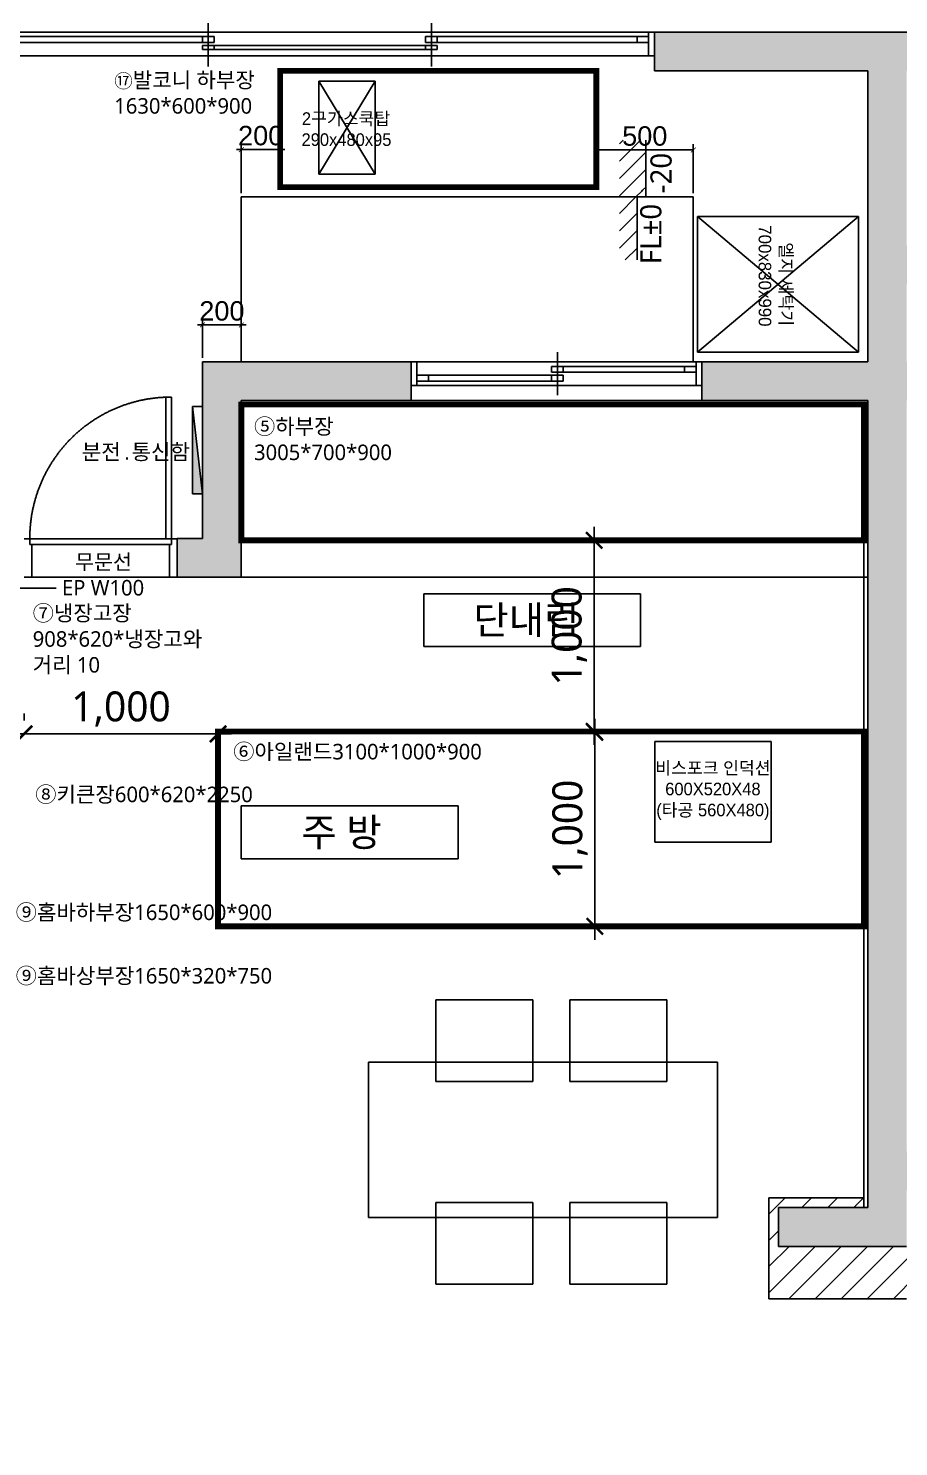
# Model space of a CAD drawing. Header units: millimetres. Extents: x 512 to 764439, y -71 to 559481.
# Drawn here: x 469898 to 474385, y 211570 to 218881 of the extents above; entities that cross this region are included whole.
import ezdxf

# ---------------------------------------------------------------- set-up
doc = ezdxf.new("R2010")
doc.units = ezdxf.units.MM
doc.header["$LTSCALE"] = 50
doc.linetypes.add('ACAD_ISO04W100', pattern=[30, 24, -3, 0, -3])
for name, color, linetype in [('#DIM', 5, 'Continuous'), ('#DOOR', 4, 'Continuous'), ('#ETC', 171, 'Continuous'), ('#FORM', 7, 'Continuous'), ('#FUR_제작', 6, 'Continuous'), ('#TEXT', 7, 'Continuous'), ('#WIN', 4, 'Continuous'), ('#가전가구', 252, 'Continuous'), ('#건축벽체_CON', 2, 'Continuous'), ('#목공', 124, 'Continuous'), ('#타일', 241, 'Continuous'), ('.', 8, 'Continuous'), ('16.마감표기도', 7, 'Continuous'), ('_0', 7, 'Continuous'), ('fur', 6, 'Continuous'), ('목공', 124, 'Continuous')]:
    doc.layers.add(name, color=color, linetype=linetype)
doc.layers.add('#Fur', color=6, linetype='Continuous', lineweight=40)
doc.styles.add('MtXpl_', font='Gulim.ttf')
doc.styles.get("Standard").update_dxf_attribs({"font": 'arial.ttf'})
doc.styles.add('STYLE7', font='swissel.ttf')
doc.styles.add('맑은 고딕', font='malgun.ttf')
doc.styles.add('프리텐다드', font='')
doc.styles.get('프리텐다드').set_extended_font_data('Pretendard Variable')
doc.dimstyles.new('DIM-80', dxfattribs={"dimscale": 80, "dimtxt": 2.2, "dimasz": 1.2, "dimexe": 1, "dimexo": 1.5, "dimgap": 0.5, "dimtad": 1, "dimdec": 0, "dimlunit": 6, "dimtxsty": '맑은 고딕', "dimblk": 'ARCHTICK', "dimcen": 1, "dimdle": 1, "dimclrd": 5, "dimclre": 5, "dimclrt": 4, "dimadec": 0, "dimazin": 0, "dimtfac": 1, "dimtdec": 0, "dimtix": 1, "dimtmove": 2, "dimatfit": 3, "dimldrblk": 'ARCHTICK', "dimfxl": 1, "dimtolj": 1, "dimtzin": 0, "dimarcsym": 0})
doc.dimstyles.new('조명배치도_60', dxfattribs={"dimscale": 100, "dimtxt": 1, "dimasz": 0.25, "dimexe": 0.3, "dimexo": 0.2, "dimgap": 0.2, "dimtad": 1, "dimdec": 0, "dimlunit": 6, "dimtxsty": 'STYLE7', "dimblk": 'ARCHTICK', "dimcen": -1, "dimclrd": 256, "dimclre": 256, "dimclrt": 10, "dimadec": 0, "dimazin": 0, "dimtfac": 1, "dimtdec": 0, "dimtix": 1, "dimtmove": 2, "dimatfit": 3, "dimldrblk": 'ARCHTICK', "dimfxl": 1, "dimlwd": -1, "dimlwe": -1, "dimarcsym": 0})

# ---------------------------------------------------------------- blocks, each defined once
blk = doc.blocks.new('DFDSF')
at = {"layer": '#ETC'}
h = blk.add_hatch(color=8, dxfattribs=at)
h.dxf.hatch_style = 1
h.paths.add_polyline_path([(334311.2, 79601.1), (334260.2, 79601.1), (334260.2, 80051.1)])
at = {"layer": '.', "ltscale": 2, "transparency": 33554559}
h = blk.add_hatch(color=8, dxfattribs=at)
h.dxf.hatch_style = 1
h.paths.add_polyline_path([(338341.2, 81981.1), (336641.2, 81981.1), (336641.2, 81781.1), (337741.2, 81781.1), (337741.2, 80281.1), (336886.2, 80281.1), (336886.2, 80081.1), (337741.2, 80081.1), (337741.2, 75921.1), (337281.2, 75921.1), (337281.2, 75721.1), (337941.2, 75721.1), (337941.2, 76011.1), (338391.2, 76011.1), (338391.2, 76058), (338391.2, 76211.1), (337941.2, 76211.1), (337941.2, 80081.1), (338341.2, 80081.1)])
h.paths.add_polyline_path([(338141.2, 80881.1), (337941.2, 80881.1), (337941.2, 81781.1), (338141.2, 81781.1)], flags=16)
h.paths.add_polyline_path([(338141.2, 80681.1), (338141.2, 80281.1), (337941.2, 80281.1), (337941.2, 80681.1)], flags=16)
h.paths.add_polyline_path([(339996.2, 80203.6), (339796.2, 80203.6), (339796.2, 80081.1), (339796.2, 78761.1), (339996.2, 78761.1)])
h.paths.add_polyline_path([(331166.2, 70151.1), (330766.2, 70151.1), (330766.2, 69951.1), (331366.2, 69951.1), (331366.2, 74251.1), (331166.2, 74251.1), (331166.2, 74055.5)])
h.paths.add_polyline_path([(336200.7, 78532.8), (336200.7, 79213.9), (335787, 79213.9), (335787, 78532.8)], flags=9)
h.paths.add_polyline_path([(333543.1, 77829.6), (334224.1, 77829.6), (334224.1, 78243.3), (333543.1, 78243.3)], flags=9)
h.paths.add_polyline_path([(337703.7, 74502.9), (337703.7, 75183.9), (337290, 75183.9), (337290, 74502.9)], flags=9)
h.paths.add_polyline_path([(331162.1, 74502.9), (331162.1, 75183.9), (330748.4, 75183.9), (330748.4, 74502.9)], flags=9)
h.paths.add_polyline_path([(336260.6, 76774.4), (336260.6, 77267), (335846.9, 77267), (335846.9, 76774.4)], flags=9)
h.paths.add_polyline_path([(334913.9, 79384.1), (334913.9, 79876.7), (334500.2, 79876.7), (334500.2, 79384.1)], flags=9)
h.paths.add_polyline_path([(329011.8, 71740.4), (329489.3, 71740.4), (329489.3, 72021.6), (329011.8, 72021.6)], flags=9)
h.paths.add_polyline_path([(336400.9, 79956.4), (336699.3, 79956.4), (336699.3, 80077.5), (336400.9, 80077.5)], flags=9)
h.paths.add_polyline_path([(338695.3, 81081.3), (339421.1, 81081.3), (339421.1, 81298.3), (338695.3, 81298.3)], flags=9)
h.paths.add_polyline_path([(336820.7, 78057.1), (337362.8, 78057.1), (337362.8, 78178.2), (336820.7, 78178.2)], flags=25)
h.paths.add_polyline_path([(332573.5, 80085.7), (332573.5, 80472.7), (332452.4, 80472.7), (332452.4, 80085.7)], flags=9)
h.paths.add_polyline_path([(332682, 81037.5), (332682, 81616.6), (332452.3, 81616.6), (332452.3, 81037.5)], flags=9)
h.paths.add_polyline_path([(327279.7, 75623.7), (328005.6, 75623.7), (328005.6, 75840.6), (327279.7, 75840.6)], flags=9)
h.paths.add_polyline_path([(334863.3, 79512.1), (336051.7, 79512.1), (336051.7, 79766.9), (334863.3, 79766.9)], flags=9)
h.paths.add_polyline_path([(329176.8, 70568.8), (329756.3, 70568.8), (329756.3, 70804.7), (329176.8, 70804.7)], flags=9)
h.paths.add_polyline_path([(333507.8, 69233.9), (334696.1, 69233.9), (334696.1, 69488.6), (333507.8, 69488.6)], flags=9)
h.paths.add_polyline_path([(340816.6, 69233.9), (342005, 69233.9), (342005, 69488.6), (340816.6, 69488.6)], flags=9)
h.paths.add_polyline_path([(333634.5, 79165.1), (333999.1, 79165.1), (333999.1, 79348.5), (333634.5, 79348.5)], flags=9)
h.paths.add_polyline_path([(333962.6, 80090.5), (334586.1, 80090.5), (334586.1, 80239.6), (333962.6, 80239.6)], flags=9)
h.paths.add_polyline_path([(334060.9, 75436.5), (335408.1, 75436.5), (335408.1, 75619.9), (334060.9, 75619.9)], flags=9)
h.paths.add_polyline_path([(331366.5, 68772.9), (332548, 68772.9), (332548, 69008.8), (331366.5, 69008.8)], flags=9)
h.paths.add_polyline_path([(334774.3, 77718.7), (335343.7, 77718.7), (335343.7, 78003.8), (334774.3, 78003.8)], flags=9)
h.paths.add_polyline_path([(335953.7, 79875.3), (336320.9, 79875.3), (336320.9, 80024.3), (335953.7, 80024.3)], flags=9)
h.paths.add_polyline_path([(333460.9, 76854.3), (333764.7, 76854.3), (333764.7, 77007.1), (333460.9, 77007.1)], flags=9)
h.paths.add_polyline_path([(333091.1, 76542.6), (333394.9, 76542.6), (333394.9, 76695.4), (333091.1, 76695.4)], flags=9)
h.paths.add_polyline_path([(332969.8, 79053.3), (333100.7, 79053.3), (333100.7, 79206.1), (332969.8, 79206.1)], flags=9)
h.paths.add_polyline_path([(332884.4, 77770.4), (333188.2, 77770.4), (333188.2, 77923.2), (332884.4, 77923.2)], flags=9)
h.paths.add_polyline_path([(332836.6, 78524.5), (333230.8, 78524.5), (333230.8, 78677.2), (332836.6, 78677.2)], flags=9)
h.paths.add_polyline_path([(329027.4, 69208.3), (329838.7, 69208.3), (329838.7, 69493.3), (329027.4, 69493.3)], flags=9)
h.paths.add_polyline_path([(333408.3, 81268.8), (334219.6, 81268.8), (334219.6, 81553.9), (333408.3, 81553.9)], flags=9)
h.paths.add_polyline_path([(336706.9, 80756.2), (336706.9, 81151.4), (336537.7, 81151.4), (336537.7, 80756.2)], flags=9)
h.paths.add_polyline_path([(336759.6, 81121.6), (336759.6, 81407.7), (336590.4, 81407.7), (336590.4, 81121.6)], flags=9)
h.paths.add_polyline_path([(328332, 78371.2), (328332, 78766.4), (328162.7, 78766.4), (328162.7, 78371.2)], flags=9)
h.paths.add_polyline_path([(328384.8, 78736.5), (328384.8, 79022.9), (328214.7, 79022.9), (328214.7, 78736.5)], flags=9)
h.paths.add_polyline_path([(338932.4, 71242.6), (339326.7, 71242.6), (339326.7, 71395.4), (338932.4, 71395.4)], flags=9)
h.paths.add_polyline_path([(341434.5, 74226.2), (341828.8, 74226.2), (341828.8, 74379), (341434.5, 74379)], flags=9)
h.paths.add_polyline_path([(337702.2, 71296.7), (338108.8, 71296.7), (338108.8, 71577.9), (337702.2, 71577.9)], flags=9)
h.paths.add_polyline_path([(340786.3, 71296.7), (341192.9, 71296.7), (341192.9, 71577.9), (340786.3, 71577.9)], flags=9)
h.paths.add_polyline_path([(330938, 77966.2), (331344.6, 77966.2), (331344.6, 78247.4), (330938, 78247.4)], flags=9)
h.paths.add_polyline_path([(333628.2, 71737.2), (334197.6, 71737.2), (334197.6, 72022.3), (333628.2, 72022.3)], flags=9)
h.paths.add_polyline_path([(327958.2, 69261.8), (328352.4, 69261.8), (328352.4, 69414.6), (327958.2, 69414.6)], flags=9)
h.paths.add_polyline_path([(327409.8, 71898.3), (327804.1, 71898.3), (327804.1, 72051.1), (327409.8, 72051.1)], flags=9)
h.paths.add_polyline_path([(327434.8, 74896.2), (327829, 74896.2), (327829, 75049), (327434.8, 75049)], flags=9)
h.paths.add_polyline_path([(327440.5, 77324), (327756.6, 77324), (327756.6, 77476.7), (327440.5, 77476.7)], flags=9)
h.paths.add_polyline_path([(327478.9, 76542.6), (327782.7, 76542.6), (327782.7, 76695.4), (327478.9, 76695.4)], flags=9)
h.paths.add_polyline_path([(341178.3, 75772.2), (341178.3, 75148.5), (341329.6, 75148.5), (341329.6, 75772.2)], flags=9)
h.paths.add_polyline_path([(341233.7, 75866.2), (341233.7, 76261.4), (341064.4, 76261.4), (341064.4, 75866.2)], flags=9)
h.paths.add_polyline_path([(341286.5, 76231.5), (341286.5, 76517.9), (341116.4, 76517.9), (341116.4, 76231.5)], flags=9)
h.paths.add_polyline_path([(339403.9, 77086.2), (339403.9, 77481.4), (339234.7, 77481.4), (339234.7, 77086.2)], flags=9)
h.paths.add_polyline_path([(339456.2, 77438.2), (339456.2, 77723.4), (339289.6, 77723.4), (339289.6, 77438.2)], flags=9)
h.paths.add_polyline_path([(328180, 78337.2), (328180, 77751.1), (328331.3, 77751.1), (328331.3, 78337.2)], flags=9)
h.paths.add_polyline_path([(338414.5, 77089.5), (339135.2, 77089.5), (339135.2, 77242.3), (338414.5, 77242.3)], flags=9)
h.paths.add_polyline_path([(338683.5, 77496.6), (338987.3, 77496.6), (338987.3, 77649.4), (338683.5, 77649.4)], flags=9)
h.paths.add_polyline_path([(340029.3, 76679.8), (340333.1, 76679.8), (340333.1, 76832.6), (340029.3, 76832.6)], flags=9)
h.paths.add_polyline_path([(338380.9, 78083.2), (339011.1, 78083.2), (339011.1, 78236), (338380.9, 78236)], flags=9)
h.paths.add_polyline_path([(338414.5, 79236), (339135.2, 79236), (339135.2, 79388.8), (338414.5, 79388.8)], flags=9)
h.paths.add_polyline_path([(327245.7, 80105.2), (327559.2, 80105.2), (327559.2, 80280.3), (327245.7, 80280.3)], flags=9)
h.paths.add_polyline_path([(327265.7, 79299), (327538.3, 79299), (327538.3, 79477.3), (327265.7, 79477.3)], flags=9)
h.paths.add_polyline_path([(342110.3, 76479.4), (342423.8, 76479.4), (342423.8, 76654.6), (342110.3, 76654.6)], flags=9)
h = blk.add_hatch(color=8, dxfattribs=at)
h.dxf.hatch_style = 1
h.paths.add_polyline_path([(335386.2, 80281.1), (334311.2, 80281.1), (334311.2, 79371.1), (334181.2, 79371.1), (334181.2, 79171.1), (334511.2, 79171.1), (334511.2, 80081.1), (335386.2, 80081.1)])
h.paths.add_polyline_path([(333191.2, 81981.1), (331741.2, 81981.1), (331741.2, 79171.1), (332461.2, 79171.1), (332461.2, 75701.1), (333331.2, 75701.1), (333331.2, 75901.1), (332671.2, 75901.1), (332671.2, 79171.1), (333331.2, 79171.1), (333331.2, 79371.1), (331941.2, 79371.1), (331941.2, 81781.1), (333191.2, 81781.1), (333191.2, 81858.6), (333191.2, 81858.6)])
h.paths.add_polyline_path([(331581.2, 75901.1), (329778.5, 75901.1), (329778.5, 76561.1), (329578.5, 76561.1), (329578.5, 75701.1), (330086.2, 75701.1), (330086.2, 74251.1), (328896.2, 74251.1), (328896.2, 74176.6), (329769.2, 74176.6), (329769.2, 74124.6), (328896.2, 74124.6), (328896.2, 74051.1), (330286.2, 74051.1), (330286.2, 75701.1), (331581.2, 75701.1)])
h.paths.add_polyline_path([(333962.6, 80090.5), (334586.1, 80090.5), (334586.1, 80239.6), (333962.6, 80239.6)], flags=9)
h = blk.add_hatch(color=8, dxfattribs=at)
h.dxf.hatch_style = 1
h.paths.add_polyline_path([(336646.2, 74251.1), (336446.2, 74251.1), (336446.2, 68796.1), (336446.2, 68796.1), (336446.2, 68673.6), (336446.2, 68673.6), (336446.2, 68551.1), (336646.2, 68551.1), (336646.2, 68673.6), (336646.2, 68796.1)])
h.paths.add_polyline_path([(333337.8, 69143.6), (333337.8, 69636.2), (332924.1, 69636.2), (332924.1, 69143.6)], flags=9)
h.paths.add_polyline_path([(329011.8, 71740.4), (329489.3, 71740.4), (329489.3, 72021.6), (329011.8, 72021.6)], flags=9)
h.paths.add_polyline_path([(336400.9, 79956.4), (336699.3, 79956.4), (336699.3, 80077.5), (336400.9, 80077.5)], flags=9)
h.paths.add_polyline_path([(338695.3, 81081.3), (339421.1, 81081.3), (339421.1, 81298.3), (338695.3, 81298.3)], flags=9)
h.paths.add_polyline_path([(336820.7, 78057.1), (337362.8, 78057.1), (337362.8, 78178.2), (336820.7, 78178.2)], flags=9)
h.paths.add_polyline_path([(332573.5, 80085.7), (332573.5, 80472.7), (332452.4, 80472.7), (332452.4, 80085.7)], flags=9)
h.paths.add_polyline_path([(332682, 81037.5), (332682, 81616.6), (332452.3, 81616.6), (332452.3, 81037.5)], flags=9)
h.paths.add_polyline_path([(327279.7, 75623.7), (328005.6, 75623.7), (328005.6, 75840.6), (327279.7, 75840.6)], flags=9)
h.paths.add_polyline_path([(334863.3, 79512.1), (336051.7, 79512.1), (336051.7, 79766.9), (334863.3, 79766.9)], flags=9)
h.paths.add_polyline_path([(329176.8, 70568.8), (329756.3, 70568.8), (329756.3, 70804.7), (329176.8, 70804.7)], flags=9)
h.paths.add_polyline_path([(333507.8, 69233.9), (334696.1, 69233.9), (334696.1, 69488.6), (333507.8, 69488.6)], flags=9)
h.paths.add_polyline_path([(340376, 69233.9), (341564.3, 69233.9), (341564.3, 69488.6), (340376, 69488.6)], flags=9)
h.paths.add_polyline_path([(333634.5, 79165.1), (333999.1, 79165.1), (333999.1, 79348.5), (333634.5, 79348.5)], flags=9)
h.paths.add_polyline_path([(333962.6, 80090.5), (334586.1, 80090.5), (334586.1, 80239.6), (333962.6, 80239.6)], flags=9)
h.paths.add_polyline_path([(334060.9, 75436.5), (335408.1, 75436.5), (335408.1, 75619.9), (334060.9, 75619.9)], flags=9)
h.paths.add_polyline_path([(331366.5, 68772.9), (332548, 68772.9), (332548, 69008.8), (331366.5, 69008.8)], flags=9)
h.paths.add_polyline_path([(334774.3, 77718.7), (335343.7, 77718.7), (335343.7, 78003.8), (334774.3, 78003.8)], flags=9)
h.paths.add_polyline_path([(335953.7, 79875.3), (336320.9, 79875.3), (336320.9, 80024.3), (335953.7, 80024.3)], flags=9)
h.paths.add_polyline_path([(333460.9, 76854.3), (333764.7, 76854.3), (333764.7, 77007.1), (333460.9, 77007.1)], flags=9)
h.paths.add_polyline_path([(333091.1, 76542.6), (333394.9, 76542.6), (333394.9, 76695.4), (333091.1, 76695.4)], flags=9)
h.paths.add_polyline_path([(332969.8, 79053.3), (333100.7, 79053.3), (333100.7, 79206.1), (332969.8, 79206.1)], flags=9)
h.paths.add_polyline_path([(332884.4, 77770.4), (333188.2, 77770.4), (333188.2, 77923.2), (332884.4, 77923.2)], flags=9)
h.paths.add_polyline_path([(332836.6, 78524.5), (333230.8, 78524.5), (333230.8, 78677.2), (332836.6, 78677.2)], flags=9)
h.paths.add_polyline_path([(329027.4, 69208.3), (329838.7, 69208.3), (329838.7, 69493.3), (329027.4, 69493.3)], flags=9)
h.paths.add_polyline_path([(333408.3, 81268.8), (334219.6, 81268.8), (334219.6, 81553.9), (333408.3, 81553.9)], flags=9)
h.paths.add_polyline_path([(336706.9, 80756.2), (336706.9, 81151.4), (336537.7, 81151.4), (336537.7, 80756.2)], flags=9)
h.paths.add_polyline_path([(336759.6, 81121.6), (336759.6, 81407.7), (336590.4, 81407.7), (336590.4, 81121.6)], flags=9)
h.paths.add_polyline_path([(328332, 78371.2), (328332, 78766.4), (328162.7, 78766.4), (328162.7, 78371.2)], flags=9)
h.paths.add_polyline_path([(328384.8, 78736.5), (328384.8, 79022.9), (328214.7, 79022.9), (328214.7, 78736.5)], flags=9)
h.paths.add_polyline_path([(338932.4, 71242.6), (339326.7, 71242.6), (339326.7, 71395.4), (338932.4, 71395.4)], flags=9)
h.paths.add_polyline_path([(341434.5, 74226.2), (341828.8, 74226.2), (341828.8, 74379), (341434.5, 74379)], flags=9)
h.paths.add_polyline_path([(337702.2, 71296.7), (338108.8, 71296.7), (338108.8, 71577.9), (337702.2, 71577.9)], flags=9)
h.paths.add_polyline_path([(340786.3, 71296.7), (341192.9, 71296.7), (341192.9, 71577.9), (340786.3, 71577.9)], flags=9)
h.paths.add_polyline_path([(330938, 77966.2), (331344.6, 77966.2), (331344.6, 78247.4), (330938, 78247.4)], flags=9)
h.paths.add_polyline_path([(333628.2, 71737.2), (334197.6, 71737.2), (334197.6, 72022.3), (333628.2, 72022.3)], flags=9)
h.paths.add_polyline_path([(327958.2, 69261.8), (328352.4, 69261.8), (328352.4, 69414.6), (327958.2, 69414.6)], flags=9)
h.paths.add_polyline_path([(327409.8, 71898.3), (327804.1, 71898.3), (327804.1, 72051.1), (327409.8, 72051.1)], flags=9)
h.paths.add_polyline_path([(327434.8, 74896.2), (327829, 74896.2), (327829, 75049), (327434.8, 75049)], flags=9)
h.paths.add_polyline_path([(327440.5, 77324), (327756.6, 77324), (327756.6, 77476.7), (327440.5, 77476.7)], flags=9)
h.paths.add_polyline_path([(327478.9, 76542.6), (327782.7, 76542.6), (327782.7, 76695.4), (327478.9, 76695.4)], flags=9)
h.paths.add_polyline_path([(341178.3, 75772.2), (341178.3, 75148.5), (341329.6, 75148.5), (341329.6, 75772.2)], flags=9)
h.paths.add_polyline_path([(341233.7, 75866.2), (341233.7, 76261.4), (341064.4, 76261.4), (341064.4, 75866.2)], flags=9)
h.paths.add_polyline_path([(341286.5, 76231.5), (341286.5, 76517.9), (341116.4, 76517.9), (341116.4, 76231.5)], flags=9)
h.paths.add_polyline_path([(339403.9, 77086.2), (339403.9, 77481.4), (339234.7, 77481.4), (339234.7, 77086.2)], flags=9)
h.paths.add_polyline_path([(339456.2, 77438.2), (339456.2, 77723.4), (339289.6, 77723.4), (339289.6, 77438.2)], flags=9)
h.paths.add_polyline_path([(328180, 78337.2), (328180, 77751.1), (328331.3, 77751.1), (328331.3, 78337.2)], flags=9)
h.paths.add_polyline_path([(338414.5, 77089.5), (339135.2, 77089.5), (339135.2, 77242.3), (338414.5, 77242.3)], flags=9)
h.paths.add_polyline_path([(338683.5, 77496.6), (338987.3, 77496.6), (338987.3, 77649.4), (338683.5, 77649.4)], flags=9)
h.paths.add_polyline_path([(340029.3, 76679.8), (340333.1, 76679.8), (340333.1, 76832.6), (340029.3, 76832.6)], flags=9)
h.paths.add_polyline_path([(338380.9, 78083.2), (339011.1, 78083.2), (339011.1, 78236), (338380.9, 78236)], flags=9)
h.paths.add_polyline_path([(338414.5, 79236), (339135.2, 79236), (339135.2, 79388.8), (338414.5, 79388.8)], flags=9)
h.paths.add_polyline_path([(327245.7, 80105.2), (327559.2, 80105.2), (327559.2, 80280.3), (327245.7, 80280.3)], flags=9)
h.paths.add_polyline_path([(327265.7, 79299), (327538.3, 79299), (327538.3, 79477.3), (327265.7, 79477.3)], flags=9)
h.paths.add_polyline_path([(342110.3, 76479.4), (342423.8, 76479.4), (342423.8, 76654.6), (342110.3, 76654.6)], flags=9)
at = {"layer": '#DOOR', "color": 8}
for p, q in [((334122, 79368.6), (334122, 80099.3)), ((334122, 80099.3), (334151.6, 80099.3)), ((334151.6, 80099.3), (334151.6, 79339)), ((333391.2, 79368.6), (333420.9, 79368.6)), ((333420.9, 79368.6), (333420.9, 79339)), ((333420.9, 79368.6), (334151.6, 79368.6)), ((333420.9, 79339), (333430.7, 79339)), ((333430.7, 79339), (333430.7, 79171.1)), ((333430.7, 79339), (334141.7, 79339)), ((334181.2, 79368.6), (334122, 79368.6)), ((334151.6, 79339), (334141.7, 79339)), ((334141.7, 79339), (334141.7, 79171.1)), ((334181.2, 79171.1), (334181.2, 79368.6)), ((333430.7, 79171.1), (333391.2, 79171.1)), ((333430.7, 79171.1), (334141.7, 79171.1)), ((334141.7, 79171.1), (334181.2, 79171.1))]:
    blk.add_line(p, q, dxfattribs=at)
at = {"layer": '#DOOR', "color": 8, "linetype": 'ACAD_ISO04W100', "ltscale": 3}
blk.add_arc((334148.4, 79371.8), 727.5, 89.74516, 180.25484, dxfattribs=at)
at = {"layer": '#ETC', "color": 8}
for p, q in [((334311.2, 80051.1), (334260.2, 80051.1)), ((334260.2, 80051.1), (334260.2, 79601.1)), ((334260.2, 80051.1), (334311.2, 79601.1)), ((334311.2, 79601.1), (334311.2, 80051.1)), ((334260.2, 79601.1), (334311.2, 79601.1))]:
    blk.add_line(p, q, dxfattribs=at)
at = {"layer": '#Fur', "color": 8, "ltscale": 2}
for p, q in [((334711.2, 81781.1), (336341.2, 81781.1)), ((334711.2, 81181.1), (334711.2, 81781.1)), ((336341.2, 81781.1), (336341.2, 81181.1)), ((336341.2, 81181.1), (334711.2, 81181.1))]:
    blk.add_line(p, q, dxfattribs=at)
at = {"layer": '#FUR_제작', "color": 8}
blk.add_line((337721.2, 79264.5), (337721.2, 79281.9), dxfattribs=at)
at = {"layer": '#TEXT', "color": 8}
for p, q in [((336596.2, 81131.1), (336596.2, 81424.5)), ((336596.2, 81131.1), (336551.2, 81131.1)), ((336551.2, 81131.1), (336551.2, 80806.1)), ((336569.2, 79085.9), (335451.7, 79085.9)), ((335451.7, 79085.9), (335451.7, 78813.8)), ((336569.2, 78813.8), (336569.2, 79085.9)), ((335451.7, 78813.8), (336569.2, 78813.8)), ((335628.7, 77991.7), (334511.3, 77991.7)), ((334511.3, 77991.7), (334511.3, 77719.5)), ((335628.7, 77719.5), (335628.7, 77991.7)), ((334511.3, 77719.5), (335628.7, 77719.5))]:
    blk.add_line(p, q, dxfattribs=at)
at = {"layer": '#WIN', "color": 8}
for p, q in [((336641.2, 81981.1), (333191.2, 81981.1)), ((333221.2, 81957.3), (334371.2, 81957.3)), ((334311.2, 81927.3), (334311.2, 81957.3)), ((334341.2, 82026.1), (334341.2, 81803.6)), ((334371.2, 81927.3), (334371.2, 81957.3)), ((336611.2, 81957.3), (335461.2, 81957.3)), ((335461.2, 81927.3), (335461.2, 81957.3)), ((335491.2, 82026.1), (335491.2, 81803.6)), ((335521.2, 81927.3), (335521.2, 81957.3)), ((336551.2, 81927.3), (336551.2, 81957.3)), ((336641.2, 81981.1), (336611.2, 81981.1)), ((336611.2, 81981.1), (336611.2, 81858.6)), ((336641.2, 81858.6), (336641.2, 81981.1)), ((336641.2, 81858.6), (336641.2, 81981.1)), ((333221.2, 81927.3), (334371.2, 81927.3)), ((335521.2, 81912.3), (334311.2, 81912.3)), ((334311.2, 81891.1), (334311.2, 81912.3)), ((335521.2, 81891.1), (334311.2, 81891.1)), ((334371.2, 81891.1), (334371.2, 81912.3)), ((336611.2, 81927.3), (335461.2, 81927.3)), ((335461.2, 81912.3), (335461.2, 81891.1)), ((335521.2, 81912.3), (335521.2, 81891.1)), ((333191.2, 81858.6), (336641.2, 81858.6)), ((336611.2, 81858.6), (336641.2, 81858.6)), ((336886.2, 80281.1), (335386.2, 80281.1)), ((335386.2, 80281.1), (335386.2, 80158.6)), ((335386.2, 80158.6), (335386.2, 80281.1)), ((335386.2, 80281.1), (335416.2, 80281.1)), ((335416.2, 80281.1), (335416.2, 80158.6)), ((336141.2, 80331.1), (336141.2, 80108.6)), ((336856.2, 80158.6), (336856.2, 80281.1)), ((336856.2, 80281.1), (336886.2, 80281.1)), ((336886.2, 80158.6), (336886.2, 80281.1)), ((336886.2, 80281.1), (336886.2, 80158.6)), ((336171.2, 80212.3), (335416.2, 80212.3)), ((335476.2, 80212.3), (335476.2, 80182.3)), ((336111.2, 80227.3), (336111.2, 80257.3)), ((336111.2, 80257.3), (336856.2, 80257.3)), ((336111.2, 80227.3), (336856.2, 80227.3)), ((336111.2, 80182.3), (336111.2, 80212.3)), ((336171.2, 80227.3), (336171.2, 80257.3)), ((336171.2, 80182.3), (336171.2, 80212.3)), ((336796.2, 80227.3), (336796.2, 80257.3)), ((335386.2, 80158.6), (336886.2, 80158.6)), ((335416.2, 80158.6), (335386.2, 80158.6)), ((336171.2, 80182.3), (335416.2, 80182.3)), ((336886.2, 80158.6), (336856.2, 80158.6))]:
    blk.add_line(p, q, dxfattribs=at)
at = {"layer": '#가전가구', "color": 8, "ltscale": 2}
for p, q in [((334911.2, 81727.9), (335201.2, 81727.9)), ((334911.2, 81247.9), (334911.2, 81727.9)), ((334911.2, 81247.9), (335201.2, 81727.9)), ((334911.2, 81727.9), (335201.2, 81247.9)), ((335201.2, 81727.9), (335201.2, 81247.9)), ((335201.2, 81247.9), (334911.2, 81247.9))]:
    blk.add_line(p, q, dxfattribs=at)
at = {"layer": '#가전가구', "color": 8}
for p, q in [((336862.7, 80331.1), (336862.7, 81031.1)), ((336862.7, 81031.1), (337692.7, 81031.1)), ((337692.7, 80331.1), (336862.7, 81031.1)), ((336862.7, 80331.1), (337692.7, 81031.1)), ((337692.7, 81031.1), (337692.7, 80331.1)), ((337692.7, 80331.1), (336862.7, 80331.1))]:
    blk.add_line(p, q, dxfattribs=at)
at = {"layer": '#건축벽체_CON', "color": 8, "ltscale": 2}
for p, q in [((336641.2, 81781.1), (336641.2, 81981.1)), ((336641.2, 81981.1), (338341.2, 81981.1)), ((337741.2, 81781.1), (336641.2, 81781.1)), ((337741.2, 80281.1), (337741.2, 81781.1)), ((334311.2, 79371.1), (334311.2, 80281.1)), ((334311.2, 80281.1), (335386.2, 80281.1)), ((335386.2, 80281.1), (335386.2, 80081.1)), ((336886.2, 80081.1), (336886.2, 80281.1)), ((336886.2, 80281.1), (337741.2, 80281.1)), ((335386.2, 80081.1), (334511.2, 80081.1)), ((334511.2, 80081.1), (334511.2, 79171.1)), ((337741.2, 80081.1), (336886.2, 80081.1)), ((337741.2, 75921.1), (337741.2, 80081.1)), ((334181.2, 79171.1), (334181.2, 79371.1)), ((334181.2, 79371.1), (334311.2, 79371.1)), ((334511.2, 79171.1), (334181.2, 79171.1)), ((337281.2, 75721.1), (337281.2, 75921.1)), ((337281.2, 75921.1), (337741.2, 75921.1)), ((337941.2, 75721.1), (337281.2, 75721.1))]:
    blk.add_line(p, q, dxfattribs=at)
at = {"layer": '#목공', "color": 8, "ltscale": 2}
for p, q in [((334511.2, 79181.1), (334511.2, 80081.1)), ((334511.2, 80081.1), (337741.2, 80081.1)), ((337741.2, 80081.1), (337741.2, 79181.1)), ((337741.2, 79171.1), (334511.2, 79171.1)), ((337231.2, 75451.1), (337231.2, 75971.1)), ((337231.2, 75971.1), (337721.2, 75971.1)), ((337741.2, 75971.1), (337741.2, 75921.1)), ((337281.2, 75451.1), (337231.2, 75451.1)), ((337281.2, 75451.1), (337941.2, 75451.1))]:
    blk.add_line(p, q, dxfattribs=at)
at = {"layer": '#타일', "color": 8, "ltscale": 2}
for p, q in [((336841.2, 81131.1), (334511.2, 81131.1)), ((334511.2, 81131.1), (334511.2, 80281.1)), ((336841.2, 80281.1), (336841.2, 81131.1)), ((334511.2, 80081.1), (334511.2, 80061.1)), ((337741.2, 80081.1), (334511.2, 80081.1)), ((334511.2, 80081.1), (334511.2, 80071.1)), ((334511.2, 80061.1), (337721.2, 80061.1)), ((337721.2, 80061.1), (337721.2, 75921.1)), ((337741.2, 75921.1), (337741.2, 80081.1)), ((337721.2, 75921.1), (337741.2, 75921.1))]:
    blk.add_line(p, q, dxfattribs=at)
at = {"layer": '.', "color": 8, "linetype": 'Continuous', "ltscale": 2, "transparency": 33554559}
for p, q in [((336569, 81424.2), (336460.5, 81315.6)), ((336479.2, 81424.2), (336460.5, 81405.4)), ((336596.2, 81361.6), (336460.5, 81225.8)), ((336596.2, 81271.8), (336490.5, 81166.1)), ((336485.5, 81161.1), (336460.5, 81136)), ((336490.5, 81166.1), (336485.5, 81161.1)), ((336575.3, 81161.1), (336545.3, 81131.1)), ((336580.3, 81166.1), (336575.3, 81161.1)), ((336596.2, 81182), (336580.3, 81166.1)), ((336545.3, 81131.1), (336460.5, 81046.2)), ((336551.2, 81047.2), (336460.5, 80956.4)), ((336551.2, 80957.4), (336460.5, 80866.6)), ((336551.2, 80867.6), (336489.7, 80806.1)), ((337315.5, 75971.1), (337231.2, 75886.8)), ((337450.2, 75971.1), (337400.2, 75921.1)), ((337584.9, 75971.1), (337534.9, 75921.1)), ((337719.6, 75971.1), (337669.6, 75921.1)), ((337281.2, 75802.1), (337231.2, 75752.1)), ((337469.6, 75721.1), (337231.2, 75482.7)), ((337334.9, 75721.1), (337231.2, 75617.4)), ((337604.3, 75721.1), (337334.3, 75451.1)), ((337739, 75721.1), (337469, 75451.1)), ((337873.7, 75721.1), (337603.7, 75451.1)), ((337991.2, 75703.9), (337738.4, 75451.1)), ((337991.2, 75569.2), (337873.1, 75451.1))]:
    blk.add_line(p, q, dxfattribs=at)
at = {"layer": '.', "color": 8, "ltscale": 2}
blk.add_line((337741.2, 79164.1), (337741.2, 79731.1), dxfattribs=at)
at = {"layer": '.', "color": 8}
for p, q in [((337242.5, 78324.5), (336642.5, 78324.5)), ((336642.5, 78324.5), (336642.5, 77804.5)), ((337242.5, 77804.5), (337242.5, 78324.5)), ((336642.5, 77804.5), (337242.5, 77804.5))]:
    blk.add_line(p, q, dxfattribs=at)
at = {"layer": '_0', "color": 8, "extrusion": (0, 0, -1)}
for p, q in [((336569.2, 79085.9), (335451.7, 79085.9)), ((335451.7, 79085.9), (335451.7, 78813.8)), ((336569.2, 78813.8), (336569.2, 79085.9)), ((335451.7, 78813.8), (336569.2, 78813.8)), ((335628.7, 77991.7), (334511.3, 77991.7)), ((334511.3, 77991.7), (334511.3, 77719.5)), ((335628.7, 77719.5), (335628.7, 77991.7)), ((334511.3, 77719.5), (335628.7, 77719.5))]:
    blk.add_line(p, q, dxfattribs=at)
at = {"layer": 'fur', "color": 8, "ltscale": 2}
for p, q in [((334511.2, 80281.1), (334511.2, 81131.1)), ((334391.2, 78375.7), (337741.2, 78386.1)), ((334391.2, 78376.1), (334391.2, 77371.1)), ((337741.2, 77371.1), (337738.1, 78381.1)), ((334391.2, 77371.1), (337741.2, 77371.1)), ((335513.6, 76991.6), (336013.6, 76991.6)), ((335513.6, 76571.6), (335513.6, 76991.6)), ((336013.6, 76991.6), (336013.6, 76571.6)), ((336205.5, 76991.6), (336705.5, 76991.6)), ((336205.5, 76571.6), (336205.5, 76991.6)), ((336705.5, 76991.6), (336705.5, 76571.6)), ((335166.2, 76671.1), (336966.2, 76671.1)), ((335166.2, 75871.1), (335166.2, 76671.1)), ((336966.2, 76671.1), (336966.2, 75871.1)), ((336013.6, 76571.6), (335513.6, 76571.6)), ((336705.5, 76571.6), (336205.5, 76571.6)), ((335513.6, 75946.9), (336013.6, 75946.9)), ((335513.6, 75526.9), (335513.6, 75946.9)), ((336013.6, 75946.9), (336013.6, 75526.9)), ((336205.5, 75946.9), (336705.5, 75946.9)), ((336205.5, 75526.9), (336205.5, 75946.9)), ((336705.5, 75946.9), (336705.5, 75526.9)), ((336966.2, 75871.1), (335166.2, 75871.1)), ((336013.6, 75526.9), (335513.6, 75526.9)), ((336705.5, 75526.9), (336205.5, 75526.9))]:
    blk.add_line(p, q, dxfattribs=at)
at = {"layer": '목공', "color": 8, "ltscale": 2}
blk.add_line((334511.2, 79171.1), (337741.2, 79171.1), dxfattribs=at)
at = {"layer": '#TEXT', "color": 8, "style": '맑은 고딕'}
for s, p in [('-20', (336729.6, 81149.9)), ('FL±0', (336676.9, 80784.4))]:
    blk.add_text(s, height=109.2, rotation=90, dxfattribs=at).set_placement(p)
at = {"layer": '#TEXT', "color": 8}
for s, height, style, p in [('분전', 80, 'MtXpl_', (333688.9, 79776.9, -3025.7)), ('통신함', 80, 'MtXpl_', (333945.2, 79776.9, -3025.7)), ('.', 80, '프리텐다드', (333907.1, 79776.9, -3025.7)), ('무문선', 78, '맑은 고딕', (333654, 79210.9)), ('단내림', 145, '맑은 고딕', (335708, 78878.3)), ('주 방', 145, '맑은 고딕', (334821.8, 77784))]:
    blk.add_text(s, height=height, dxfattribs=dict(at, style=style)).set_placement(p)
at = {"layer": '#가전가구', "color": 8}
for s, rotation, style, p in [('2구가스쿡탑', 360, 'MtXpl_', (334823.7, 81502.6)), ('290x480x95', 360, 'MtXpl_', (334821.9, 81394.1)), ('700x830x990', 270, '프리텐다드', (337178.3, 80985.1)), ('엘지 세탁기', 270, 'MtXpl_', (337286.6, 80896.8))]:
    blk.add_text(s, height=65, rotation=rotation, dxfattribs=dict(at, style=style)).set_placement(p)
blk = doc.blocks.new('_ArchTick')
at = {"color": 0, "linetype": 'ByBlock', "const_width": 0.15}
blk.add_lwpolyline([(-0.5, -0.5), (0.5, 0.5)], dxfattribs=at)
blk = doc.blocks.new('*D708')
at = {"layer": '#FORM', "ltscale": 2, "transparency": 16777216}
for p, q in [((470795.8, 217182.1), (470795.8, 217382.6)), ((470995.8, 217182.1), (470995.8, 217382.6)), ((470795.8, 217352.6), (470770.8, 217352.6)), ((470795.8, 217352.6), (470995.8, 217352.6)), ((470995.8, 217352.6), (471020.8, 217352.6))]:
    blk.add_line(p, q, dxfattribs=at)
at = {"layer": 'Defpoints', "color": 0, "ltscale": 2, "transparency": 16777216}
for p in [(470995.8, 217352.6), (470795.8, 217162.1), (470995.8, 217162.1)]:
    blk.add_point(p, dxfattribs=at)
at = {"layer": '#FORM', "ltscale": 2, "transparency": 16777216, "xscale": 25, "yscale": 25, "zscale": 25}
blk.add_blockref('_ArchTick', (470795.8, 217352.6), dxfattribs=at)
at = {"layer": '#FORM', "ltscale": 2, "transparency": 16777216, "xscale": 25, "yscale": 25, "zscale": 25, "rotation": 180}
blk.add_blockref('_ArchTick', (470995.8, 217352.6), dxfattribs=at)
at = {"layer": '#FORM', "color": 10, "ltscale": 2, "transparency": 16777216, "insert": (470895.8, 217424), "char_height": 100, "attachment_point": 5, "style": 'STYLE7'}
blk.add_mtext('200', dxfattribs=at)
blk = doc.blocks.new('*D712')
at = {"ltscale": 2, "transparency": 16777216}
for p, q in [((470995.8, 218256.3), (470970.8, 218256.3)), ((470995.8, 218032.1), (470995.8, 218286.3)), ((470995.8, 218256.3), (471195.8, 218256.3)), ((471195.8, 218082.1), (471195.8, 218286.3)), ((471195.8, 218256.3), (471220.8, 218256.3))]:
    blk.add_line(p, q, dxfattribs=at)
at = {"layer": 'Defpoints', "color": 0, "ltscale": 2, "transparency": 16777216}
for p in [(471195.8, 218256.3), (471195.8, 218062.1), (470995.8, 218012.1)]:
    blk.add_point(p, dxfattribs=at)
at = {"ltscale": 2, "transparency": 16777216, "xscale": 25, "yscale": 25, "zscale": 25}
blk.add_blockref('_ArchTick', (470995.8, 218256.3), dxfattribs=at)
at = {"ltscale": 2, "transparency": 16777216, "xscale": 25, "yscale": 25, "zscale": 25, "rotation": 180}
blk.add_blockref('_ArchTick', (471195.8, 218256.3), dxfattribs=at)
at = {"color": 10, "ltscale": 2, "transparency": 16777216, "insert": (471095.8, 218327.7), "char_height": 100, "attachment_point": 5, "style": 'STYLE7'}
blk.add_mtext('200', dxfattribs=at)
blk = doc.blocks.new('*D713')
at = {"ltscale": 2, "transparency": 16777216}
for p, q in [((472825.8, 218082.1), (472825.8, 218284.2)), ((472825.8, 218254.2), (473325.8, 218254.2)), ((473325.8, 218032.1), (473325.8, 218284.2))]:
    blk.add_line(p, q, dxfattribs=at)
at = {"layer": 'Defpoints', "color": 0, "ltscale": 2, "transparency": 16777216}
for p in [(473325.8, 218254.2), (472825.8, 218062.1), (473325.8, 218012.1)]:
    blk.add_point(p, dxfattribs=at)
at = {"ltscale": 2, "transparency": 16777216, "xscale": 25, "yscale": 25, "zscale": 25, "rotation": 180}
blk.add_blockref('_ArchTick', (472825.8, 218254.2), dxfattribs=at)
at = {"ltscale": 2, "transparency": 16777216, "xscale": 25, "yscale": 25, "zscale": 25}
blk.add_blockref('_ArchTick', (473325.8, 218254.2), dxfattribs=at)
at = {"color": 10, "ltscale": 2, "transparency": 16777216, "insert": (473075.8, 218325.6), "char_height": 100, "attachment_point": 5, "style": 'STYLE7'}
blk.add_mtext('500', dxfattribs=at)
blk = doc.blocks.new('*D569')
at = {"layer": '#DIM', "color": 5, "lineweight": -2, "transparency": 16777216}
for p, q in [((469875.8, 215349.1), (469875.8, 215314.1)), ((470945.8, 215244.1), (469805.8, 215244.1)), ((470875.8, 215151.7), (470875.8, 215174.1))]:
    blk.add_line(p, q, dxfattribs=at)
at = {"layer": 'Defpoints', "color": 0, "transparency": 16777216}
for p in [(469875.8, 215244.1), (469875.8, 215244.1), (470875.8, 215256.7)]:
    blk.add_point(p, dxfattribs=at)
at = {"layer": '#DIM', "color": 5, "lineweight": -2, "transparency": 16777216, "xscale": 84, "yscale": 84, "zscale": 84, "rotation": 180}
blk.add_blockref('_ArchTick', (469875.8, 215244.1), dxfattribs=at)
at = {"layer": '#DIM', "color": 5, "lineweight": -2, "transparency": 16777216, "xscale": 84, "yscale": 84, "zscale": 84}
blk.add_blockref('_ArchTick', (470875.8, 215244.1), dxfattribs=at)
at = {"layer": '#DIM', "color": 4, "transparency": 16777216, "insert": (470375.8, 215372), "char_height": 154, "attachment_point": 5, "style": '맑은 고딕'}
blk.add_mtext('\\A1;1,000', dxfattribs=at)
blk = doc.blocks.new('*D198')
at = {"layer": '#DIM', "color": 5, "lineweight": -2, "transparency": 16777216}
for p, q in [((472814.7, 216312.1), (472814.7, 215187.1)), ((472916.7, 216242.1), (472884.7, 216242.1)), ((472919.7, 215257.1), (472884.7, 215257.1))]:
    blk.add_line(p, q, dxfattribs=at)
at = {"layer": 'Defpoints', "color": 0, "transparency": 16777216}
for p in [(472811.7, 216242.1), (472814.7, 215257.1), (472814.7, 215257.1)]:
    blk.add_point(p, dxfattribs=at)
at = {"layer": '#DIM', "color": 5, "lineweight": -2, "transparency": 16777216, "xscale": 84, "yscale": 84, "zscale": 84}
for p, rotation in [((472814.7, 216242.1), 90), ((472814.7, 215257.1), 270)]:
    blk.add_blockref('_ArchTick', p, dxfattribs=dict(at, rotation=rotation))
at = {"layer": '#DIM', "color": 4, "transparency": 16777216, "insert": (472686.8, 215749.6), "char_height": 154, "attachment_point": 5, "rotation": 90, "style": '맑은 고딕'}
blk.add_mtext('\\A1;1,000', dxfattribs=at)
blk = doc.blocks.new('*D199')
at = {"layer": '#DIM', "color": 5, "lineweight": -2, "transparency": 16777216}
for p, q in [((472818.3, 215322.1), (472818.3, 214182.1)), ((472923.3, 215252.1), (472888.3, 215252.1)), ((472923.3, 214252.1), (472888.3, 214252.1))]:
    blk.add_line(p, q, dxfattribs=at)
at = {"layer": 'Defpoints', "color": 0, "transparency": 16777216}
for p in [(472818.3, 215252.1), (472818.3, 214252.1), (472818.3, 214252.1)]:
    blk.add_point(p, dxfattribs=at)
at = {"layer": '#DIM', "color": 5, "lineweight": -2, "transparency": 16777216, "xscale": 84, "yscale": 84, "zscale": 84}
for p, rotation in [((472818.3, 215252.1), 90), ((472818.3, 214252.1), 270)]:
    blk.add_blockref('_ArchTick', p, dxfattribs=dict(at, rotation=rotation))
at = {"layer": '#DIM', "color": 4, "transparency": 16777216, "insert": (472690.4, 214752.1), "char_height": 154, "attachment_point": 5, "rotation": 90, "style": '맑은 고딕'}
blk.add_mtext('\\A1;1,000', dxfattribs=at)

msp = doc.modelspace()

# ---------------------------------------------------------------- linework, layer by layer
at = {"layer": '#FORM', "color": 0, "ltscale": 2}
msp.add_line((471001.86503201, 216242.11568977), (471001.86503201, 216242.11568977), dxfattribs=at)
at = {"layer": '#FORM', "color": 32, "ltscale": 2, "true_color": 0xcd6928}
msp.add_line((469772.86986058, 215995.69821065), (470041.18789586, 215995.69821065), dxfattribs=at)
at = {"layer": '#FUR_제작', "color": 32, "ltscale": 2, "true_color": 0xcd6928, "const_width": 30}
for points in [[(472825.76604849, 218662.11568977), (471195.76604849, 218662.11568977), (471195.76604849, 218062.11568977), (472825.76604849, 218062.11568977)], [(470875.76604849, 215256.74417274), (474205.76604849, 215256.74417274), (474205.76604849, 214252.11568977), (470875.76604849, 214252.11568977)]]:
    msp.add_lwpolyline(points, close=True, dxfattribs=at)
msp.add_lwpolyline([(470995.76604849, 216942.11568977), (470995.76604849, 216242.11568977), (474205.76604849, 216242.11568977), (474205.76604849, 216942.11568977), (470995.76604849, 216942.11568977)], dxfattribs=at)

# ---------------------------------------------------------------- block references
at = {"layer": '16.마감표기도', "color": 22, "true_color": 0xe6280f}
msp.add_blockref('DFDSF', (136484.52170978, 136881.03692033), dxfattribs=at)

# ---------------------------------------------------------------- texts
at = {"layer": '#FORM', "color": 0, "ltscale": 2, "insert": (470071.37617316, 216037.62778295), "char_height": 80, "attachment_point": 1}
msp.add_mtext_dynamic_manual_height_columns('{\\fMalgun Gothic|b0|i0|c129|p50;\\C32;\\c2648525;EP W100}', width=983.0443112396, gutter_width=98.07255812, heights=[0], dxfattribs=at)
at = {"layer": '#FUR_제작', "color": 0, "ltscale": 2, "char_height": 80, "attachment_point": 1}
for s, insert in [('{\\fMS PGothic|b0|i0|c128|p34;\\H0.875x;\\C32;\\c2648525;⑰\\fMalgun Gothic|b0|i0|c129|p50;\\H1.14286x;발코니 하부장^J1630*600*900}', (470340.77134157, 218654.82696304)), ('{\\fMalgun Gothic|b0|i0|c129|p50;\\C32;\\c2648525;⑤하부장\\P3005*700*900}', (471061.56401371, 216869.06213484)), ('{\\fMalgun Gothic|b0|i0|c129|p50;\\C32;\\c2648525;⑦냉장고장\\P908*620*냉장고와 거리 10}', (469920.44754409, 215906.89930682)), ('{\\fMalgun Gothic|b0|i0|c129|p50;\\C32;\\c2648525;⑥아일랜드3100*1000*900}', (470954.50766875, 215192.87533958)), ('{\\fMalgun Gothic|b0|i0|c129|p50;\\C32;\\c2648525;⑧키큰장600*620*2250}', (469933.86408372, 214972.28351856)), ('{\\fMalgun Gothic|b0|i0|c129|p50;\\C32;\\c2648525;⑨홈바하부장1650*600*900}', (469832.82466512, 214364.62402927)), ('{\\fMalgun Gothic|b0|i0|c129|p50;\\C32;\\c2648525;⑨홈바상부장1650*320*750}', (469832.82466512, 214037.30450755))]:
    msp.add_mtext_dynamic_manual_height_columns(s, width=983.0443112396, gutter_width=98.07255812, heights=[0], dxfattribs=dict(at, insert=insert))
at = {"layer": '#가전가구', "insert": (473076.5622053, 215101.05879999), "char_height": 65, "width": 700.8423525483, "attachment_point": 1, "style": '프리텐다드'}
msp.add_mtext('\\pxqc;{\\fGulim|b0|i0|c129|p50;비스포크 인덕션\\P600X520X48^J(타공 560X480)}', dxfattribs=at)

# ---------------------------------------------------------------- dimensions: what is measured, and where the dimension line sits
at = {"layer": '#DIM'}
dim = msp.add_linear_dim(base=(472814.70191103, 215257.14401308), p1=(472811.65246312, 216242.11568977), p2=(472814.70191103, 215257.14401308), angle=90, text='1,000', dimstyle='DIM-80', override={"dimscale": 70}, dxfattribs=at)
dim.commit()
dim.dimension.update_dxf_attribs({"geometry": '*D198', "text_midpoint": (472686.79973712, 215749.62985143)})
dim = msp.add_linear_dim(base=(469875.76604849, 215244.11568977), p1=(470875.76604849, 215256.74417274), p2=(469875.76604849, 215244.11568977), dimstyle='DIM-80', override={"dimscale": 70}, dxfattribs=at)
dim.commit()
dim.dimension.update_dxf_attribs({"geometry": '*D569', "text_midpoint": (470375.76604849, 215372.01786368)})
dim = msp.add_linear_dim(base=(472818.26563478, 214252.11568977), p1=(472818.26563478, 215252.14401308), p2=(472818.26563478, 214252.11568977), angle=90, dimstyle='DIM-80', override={"dimscale": 70}, dxfattribs=at)
dim.commit()
dim.dimension.update_dxf_attribs({"geometry": '*D199', "text_midpoint": (472690.36346087, 214752.12985143)})
at = {"layer": '#FORM', "color": 0, "ltscale": 2}
dim = msp.add_linear_dim(base=(470995.76604849, 217352.58493154), p1=(470795.76604849, 217162.11568977), p2=(470995.76604849, 217162.11568977), dimstyle='조명배치도_60', dxfattribs=at)
dim.commit()
dim.dimension.update_dxf_attribs({"geometry": '*D708', "text_midpoint": (470895.76604849, 217423.97100321)})
at = {"color": 0, "ltscale": 2}
for base, p1, p2, picture, middle in [((471195.76604849, 218256.33747879), (470995.76604849, 218012.11568977), (471195.76604849, 218062.11568977), '*D712', (471095.76604849, 218327.72355046)), ((473325.76604849, 218254.24224371), (472825.76604849, 218062.11568977), (473325.76604849, 218012.11568977), '*D713', (473075.76604849, 218325.56070212))]:
    dim = msp.add_linear_dim(base=base, p1=p1, p2=p2, dimstyle='조명배치도_60', dxfattribs=at)
    dim.commit()
    dim.dimension.update_dxf_attribs({"geometry": picture, "text_midpoint": middle})

doc.saveas('drawing.dxf')
